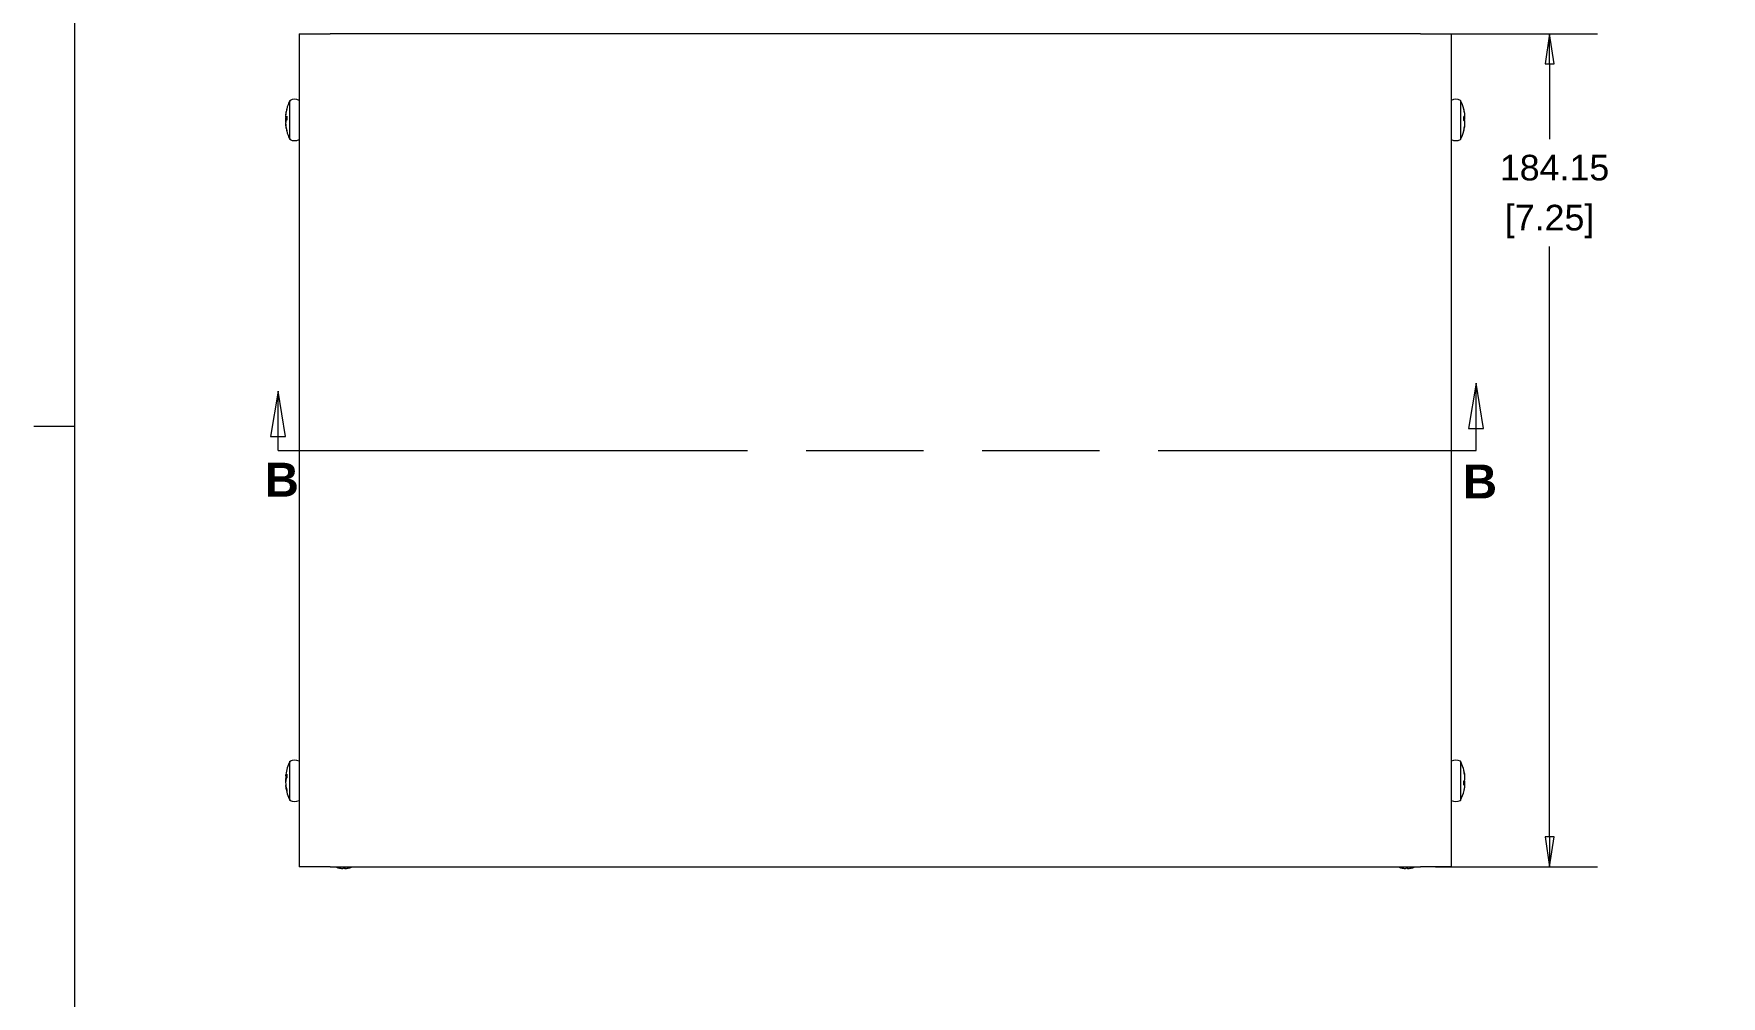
# Model space of a CAD drawing. Header units: millimetres. Extents: x 12 to 919, y 12 to 708.
# Drawn here: x 12.1 to 385.4, y 233.9 to 446.6 of the extents above; entities that cross this region are included whole.
import ezdxf

# ---------------------------------------------------------------- set-up
doc = ezdxf.new("R2010")
doc.units = ezdxf.units.MM
doc.header["$LTSCALE"] = 3.333333
doc.linetypes.add('DOUBLE_DASH_CHAIN', pattern=[1.2403, 0.6614, -0.0827, 0.1654, -0.0827, 0.1654, -0.0827])
doc.layers.get('0').update_dxf_attribs({"lineweight": 25})
for name, color, linetype, lineweight in [('Dimension (ANSI)', 7, 'Continuous', 9), ('Section Line (ANSI)', 7, 'DOUBLE_DASH_CHAIN', 9), ('Sketch Geometry (ANSI)', 7, 'Continuous', 9), ('Visible (ANSI)', 7, 'Continuous', 9)]:
    doc.layers.add(name, color=color, linetype=linetype, lineweight=lineweight)
doc.styles.add('Label Text (ANSI)', font='arialbd.ttf')
doc.styles.add('Note Text (ANSI)', font='arial.ttf')
doc.dimstyles.new('Default - mm_inch (ANSI)', dxfattribs={"dimscale": 3.333333, "dimtxt": 1.7, "dimasz": 2, "dimexe": 3.175, "dimexo": 1, "dimgap": 0.8, "dimtad": 0, "dimtih": 1, "dimtoh": 1, "dimrnd": 1e-08, "dimzin": 4, "dimdsep": 46, "dimtxsty": 'Note Text (ANSI)', "dimblk": 'Filled-1', "dimcen": 0.09, "dimdle": 10, "dimclrd": 256, "dimclre": 256, "dimclrt": 256, "dimadec": 1, "dimazin": 0, "dimtfac": 1.176471, "dimtofl": 0, "dimtmove": 0, "dimatfit": 3, "dimfxl": 0, "dimtolj": 1, "dimtzin": 0, "dimlwd": -1, "dimlwe": -1, "dimarcsym": 0})

# ---------------------------------------------------------------- blocks, each defined once
blk = doc.blocks.new('Borders Default Border')
at = {"layer": 'Sketch Geometry (ANSI)'}
blk.add_line((6.35, 107.95), (3.63, 107.95), dxfattribs=at)
at = {"layer": 'Sketch Geometry (ANSI)', "flags": 128}
blk.add_lwpolyline([(6.35, 6.35), (6.35, 209.55), (273.05, 209.55), (273.05, 6.35), (6.35, 6.35)], dxfattribs=at)
blk = doc.blocks.new('2dTransSection0')
at = {"layer": 'Section Line (ANSI)', "linetype": 'Continuous'}
for p, q in [((19.85, 110.29), (19.35, 107.29)), ((19.85, 107.29), (19.85, 110.29)), ((20.35, 107.29), (19.85, 110.29)), ((99.34, 110.82), (98.84, 107.82)), ((99.34, 107.82), (99.34, 110.82)), ((99.84, 107.82), (99.34, 110.82)), ((98.84, 107.82), (99.84, 107.82)), ((99.34, 106.36), (99.34, 107.82)), ((19.35, 107.29), (20.35, 107.29)), ((19.85, 106.36), (19.85, 107.29)), ((19.85, 106.36), (29.27, 106.36)), ((89.92, 106.36), (99.34, 106.36))]:
    blk.add_line(p, q, dxfattribs=at)
at = {"layer": 'Section Line (ANSI)', "linetype": 'DOUBLE_DASH_CHAIN', "ltscale": 14.1237}
blk.add_line((19.85, 106.36), (99.34, 106.36), dxfattribs=at)
at = {"layer": 'Section Line (ANSI)', "linetype": 'Continuous', "flags": 128}
for points in [[(20.35, 107.29), (19.85, 110.29), (19.35, 107.29), (20.35, 107.29)], [(99.84, 107.82), (99.34, 110.82), (98.84, 107.82), (99.84, 107.82)]]:
    blk.add_lwpolyline(points, dxfattribs=at)
at = {"layer": 'Section Line (ANSI)'}
for points in [[(20.35, 107.29), (19.85, 110.29), (19.35, 107.29), (20.35, 107.29)], [(99.84, 107.82), (99.34, 110.82), (98.84, 107.82), (99.84, 107.82)]]:
    blk.add_solid(points, dxfattribs=at)
at = {"layer": 'Section Line (ANSI)', "char_height": 2.25, "attachment_point": 7, "style": 'Label Text (ANSI)'}
for insert in [(18.96, 103.29), (98.47, 103.17)]:
    blk.add_mtext('B', dxfattribs=dict(at, insert=insert))
blk = doc.blocks.new('Filled-1')
at = {"color": 0}
for p, q in [((0, 0), (-1, 0.15)), ((-1, 0.15), (-1, -0.15)), ((-1, 0), (0, 0)), ((-1, -0.15), (0, 0))]:
    blk.add_line(p, q, dxfattribs=at)
at = {"color": 0, "flags": 128}
blk.add_lwpolyline([(-1, -0.15), (0, 0), (-1, 0.15), (-1, -0.15)], dxfattribs=at)
at = {"color": 0}
blk.add_solid([(-1, -0.15), (0, 0), (-1, 0.15), (-1, -0.15)], dxfattribs=at)
blk = doc.blocks.new('*D29')
at = {"layer": 'Defpoints', "color": 0, "transparency": 16777216}
for p in [(318.83, 446.61), (318.83, 262.46), (347.4, 262.46)]:
    blk.add_point(p, dxfattribs=at)
at = {"layer": 'Dimension (ANSI)', "transparency": 16777216}
for p, q in [((322.17, 446.61), (357.99, 446.61)), ((347.4, 439.94), (347.4, 423.28)), ((347.4, 269.12), (347.4, 399.56)), ((322.17, 262.46), (357.99, 262.46))]:
    blk.add_line(p, q, dxfattribs=at)
at = {"layer": 'Dimension (ANSI)', "transparency": 16777216, "xscale": 6.666666666666667, "yscale": 6.666666666666667, "zscale": 6.666666666666667}
for p, rotation in [((347.4, 446.61), 90), ((347.4, 262.46), 270)]:
    blk.add_blockref('Filled-1', p, dxfattribs=dict(at, rotation=rotation))
at = {"layer": 'Dimension (ANSI)', "transparency": 16777216, "attachment_point": 5, "style": 'Note Text (ANSI)'}
for s, insert, char_height in [('\\A1; 184.15', (347.4, 416.98), 5.6667), ('\\A1;[7.25]', (347.4, 405.12), 5.667)]:
    blk.add_mtext(s, dxfattribs=dict(at, insert=insert, char_height=char_height))

msp = doc.modelspace()

# ---------------------------------------------------------------- linework, layer by layer
at = {"layer": 'Visible (ANSI)'}
for p, q in [((70.826, 446.607), (70.826, 262.457)), ((70.826, 446.607), (77.659, 446.607)), ((318.832, 446.607), (77.659, 446.607)), ((318.832, 446.607), (325.665, 446.607)), ((325.665, 446.607), (325.665, 262.457)), ((68.057, 429.942), (68.057, 429.94)), ((68.794, 423.229), (68.794, 431.884)), ((327.697, 431.884), (327.697, 423.229)), ((328.434, 429.939), (328.434, 429.942)), ((67.823, 428.695), (67.835, 428.693)), ((67.823, 428.233), (68.057, 428.208)), ((67.823, 427.748), (67.845, 427.748)), ((67.823, 426.621), (67.836, 426.622)), ((67.823, 426.418), (67.835, 426.42)), ((67.864, 428.256), (68.057, 428.221)), ((67.864, 427.821), (68.057, 427.789)), ((67.864, 426.133), (67.888, 426.134)), ((68.057, 428.379), (68.057, 427.481)), ((328.434, 427.445), (328.434, 428.344)), ((328.627, 428.237), (328.434, 428.202)), ((328.627, 427.843), (328.434, 427.811)), ((328.627, 427.726), (328.477, 427.702)), ((328.627, 426.137), (328.606, 426.138)), ((328.627, 426.118), (328.624, 426.118)), ((328.668, 428.247), (328.629, 428.242)), ((328.668, 426.631), (328.657, 426.633)), ((328.668, 428.168), (328.663, 428.168)), ((328.668, 426.577), (328.665, 426.578)), ((68.057, 425.318), (68.057, 425.172)), ((328.434, 425.172), (328.434, 425.306)), ((68.794, 277.179), (68.794, 285.834)), ((327.697, 285.834), (327.697, 277.179)), ((328.434, 283.694), (328.434, 283.891)), ((67.823, 282.634), (67.825, 282.634)), ((67.823, 281.878), (67.935, 281.872)), ((67.823, 281.258), (67.829, 281.258)), ((67.823, 280.413), (67.877, 280.423)), ((67.823, 280.379), (67.825, 280.38)), ((67.864, 282.548), (68.057, 282.513)), ((67.864, 282.514), (68.021, 282.519)), ((67.864, 280.466), (67.869, 280.467)), ((67.864, 280.068), (67.942, 280.077)), ((68.057, 282.949), (68.057, 282.134)), ((328.434, 280.557), (328.434, 281.444)), ((328.627, 281.325), (328.434, 281.356)), ((328.668, 280.886), (328.434, 280.909)), ((328.627, 280.735), (328.434, 280.77)), ((328.627, 282.944), (328.594, 282.941)), ((328.668, 282.48), (328.649, 282.478)), ((68.057, 279.608), (68.057, 279.206)), ((77.659, 262.457), (70.826, 262.457)), ((77.659, 262.457), (318.832, 262.457)), ((79.513, 262.252), (79.55, 262.252)), ((79.965, 262.16), (79.965, 262.166)), ((80.336, 262.125), (80.336, 262.129)), ((80.649, 262.252), (81.003, 262.252)), ((80.827, 262.16), (80.812, 262.252)), ((80.973, 262.16), (80.957, 262.252)), ((81.01, 262.125), (81.008, 262.145)), ((81.9, 262.252), (81.901, 262.252)), ((314.59, 262.252), (314.627, 262.252)), ((315.042, 262.16), (315.043, 262.166)), ((315.413, 262.125), (315.413, 262.129)), ((315.725, 262.252), (316.079, 262.252)), ((315.905, 262.16), (315.889, 262.252)), ((316.05, 262.16), (316.034, 262.252)), ((316.088, 262.125), (316.085, 262.145)), ((316.977, 262.252), (316.978, 262.252)), ((325.665, 262.457), (318.832, 262.457))]:
    msp.add_line(p, q, dxfattribs=at)
for centre, radius, start, end in [((77.266, 427.557), 9.513, 165.48168, 172.61186), ((77.266, 427.557), 9.513, 152.93992, 165.48168), ((69.81, 429.894), 2.235, 62.96431, 117.03569), ((326.681, 429.894), 2.235, 62.96431, 117.03569), ((319.225, 427.557), 9.513, 14.51832, 27.06008), ((319.225, 427.557), 9.513, 12.61205, 14.51832), ((77.266, 427.557), 9.513, 187.38814, 194.51832), ((77.266, 427.557), 9.513, 194.51832, 207.06008), ((69.81, 425.22), 2.235, 242.96431, 297.03569), ((326.681, 425.22), 2.235, 242.96431, 297.03569), ((319.225, 427.557), 9.513, 332.93992, 345.48168), ((319.225, 427.557), 9.513, 345.48168, 347.38795), ((77.266, 281.507), 9.513, 152.93992, 171.9401), ((69.81, 283.844), 2.235, 62.96431, 117.03569), ((326.681, 283.844), 2.235, 62.96431, 117.03569), ((319.225, 281.507), 9.513, 13.05662, 27.06008), ((77.266, 281.507), 9.513, 171.9401, 172.435), ((77.266, 281.507), 9.513, 187.565, 188.0599), ((77.266, 281.507), 9.513, 188.0599, 207.06008), ((69.81, 279.17), 2.235, 242.96431, 297.03569), ((326.681, 279.17), 2.235, 242.96431, 297.03569), ((319.225, 281.507), 9.513, 332.93992, 346.94338), ((80.707, 266.913), 4.811, 247.8338, 255.62922), ((80.707, 266.913), 4.811, 284.37078, 292.1662), ((315.784, 266.913), 4.811, 247.8338, 255.62922), ((315.784, 266.913), 4.811, 284.37078, 292.1662)]:
    msp.add_arc(centre, radius, start, end, dxfattribs=at)
for centre, major_axis, ratio, start_param, end_param in [((77.066, 427.376), (6.334, -7.004), 0.9722074, 3.712624, 3.8182483), ((319.425, 427.393), (5.983, 7.306), 0.9744887, 5.5561205, 5.6617448), ((319.425, 427.301), (7.434, 5.824), 0.9595384, 5.7835008, 5.8545906), ((77.172, 427.219), (-9.152, 2.539), 0.7602026, 0.109639, 0.176955), ((77.172, 427.072), (-9.325, 1.803), 0.4046085, 0.0251524, 0.0472347), ((77.172, 427.027), (-9.352, 1.656), 0.0883531, 6.2368248, 6.2679671), ((77.172, 427.061), (-9.333, 1.764), 0.3548802, 0.0978406, 0.1651566), ((77.172, 427.365), (-8.531, 4.174), 0.9186438, 0.370434, 0.391584), ((77.172, 427.146), (-9.259, 2.115), 0.6260497, 0.1729005, 0.2402166), ((77.172, 427.604), (4.307, 8.465), 0.9808364, 1.9873269, 2.0184692), ((77.172, 427.775), (-8.728, -3.746), 0.897852, 5.8258542, 5.8845245), ((77.172, 427.338), (-8.728, 3.746), 0.897852, 0.3986608, 0.4207431), ((77.172, 427.509), (4.307, -8.465), 0.9808364, 4.2647161, 4.2958584), ((77.172, 427.967), (-9.259, -2.115), 0.6260497, 6.0429687, 6.1102848), ((77.172, 427.748), (-8.531, -4.174), 0.9186438, 5.8916013, 5.9589174), ((77.172, 428.053), (-9.333, -1.764), 0.3548802, 6.1641947, 6.1853447), ((77.172, 427.895), (-9.152, -2.539), 0.7602026, 6.1062303, 6.1735463), ((77.172, 428.041), (-9.325, -1.803), 0.4046085, 6.2359506, 6.2946209), ((77.066, 426.437), (-9.296, 1.66), 0.1570322, 6.0606936, 6.1663179), ((77.066, 426.437), (-9.296, 1.66), 0.1570322, 0.1729485, 0.2785727), ((77.066, 428.676), (-9.296, -1.66), 0.1570322, 6.0046126, 6.1102368), ((77.066, 427.376), (6.334, -7.004), 0.9722074, 4.1080642, 4.2136884), ((77.066, 427.738), (6.334, 7.004), 0.9722074, 2.464937, 2.5705613), ((319.425, 426.434), (9.297, 1.657), 0.1421905, 0.1195758, 0.2252001), ((319.425, 426.434), (9.297, 1.657), 0.1421905, 6.007321, 6.1129453), ((319.425, 428.662), (9.292, -1.682), 0.2216584, 0.1850001, 0.2906243), ((319.425, 428.679), (9.297, -1.657), 0.1421905, 0.17024, 0.2758643), ((319.425, 427.393), (5.983, 7.306), 0.9744887, 5.1606804, 5.2663046), ((319.425, 427.72), (5.983, -7.306), 0.9744887, 0.6214406, 0.7270648), ((319.425, 427.812), (7.434, -5.824), 0.9595384, 0.3940602, 0.4996845), ((319.425, 426.452), (9.292, 1.682), 0.2216584, 6.0270954, 6.0981852), ((319.319, 427.192), (9.199, 2.365), 0.716661, 6.1318469, 6.1991629), ((319.319, 427.225), (9.14, 2.583), 0.7696598, 6.0998472, 6.1671633), ((319.319, 427.064), (9.331, 1.774), 0.3688457, 6.1149819, 6.1822979), ((319.319, 427.141), (9.265, 2.09), 0.614386, 6.047272, 6.1145881), ((319.319, 427.17), (9.231, 2.237), 0.6754579, 6.0227838, 6.0900999), ((319.319, 427.944), (9.231, -2.237), 0.6754579, 0.1930854, 0.2604015), ((319.319, 427.972), (9.265, -2.09), 0.614386, 0.1685972, 0.2359133), ((319.319, 427.756), (8.593, -4.046), 0.913126, 0.3078291, 0.3751452), ((319.319, 427.888), (9.14, -2.583), 0.7696598, 0.116022, 0.1833381), ((319.319, 427.921), (9.199, -2.365), 0.716661, 0.0840224, 0.1513385), ((319.319, 427.358), (8.593, 4.046), 0.913126, 5.9080401, 5.927068), ((319.319, 428.05), (9.331, -1.774), 0.3688457, 0.1008874, 0.1199153), ((319.319, 427.049), (9.34, 1.725), 0.2926893, 6.1931133, 6.1983274), ((319.319, 427.399), (-8.168, -4.846), 0.9403081, 2.6635859, 2.6688), ((319.319, 427.715), (-8.168, 4.846), 0.9403081, 3.6143853, 3.6195994), ((319.319, 428.064), (9.34, -1.725), 0.2926893, 0.0848579, 0.0900721), ((319.425, 281.262), (-7.318, -5.968), 0.9615172, 2.6214652, 2.7270895), ((319.425, 281.752), (-7.318, 5.968), 0.9615172, 3.9515359, 4.0571602), ((77.172, 281.063), (-9.292, 1.964), 0.5431199, 0.0367765, 0.0834444), ((77.172, 281.034), (-9.317, 1.846), 0.4490901, 0.0201673, 0.057884), ((77.172, 280.976), (-9.353, 1.653), 0.0697999, 0.0431971, 0.1105132), ((77.172, 281.469), (-3.542, 8.812), 0.982331, 1.0842164, 1.1515325), ((77.172, 281.213), (-9.047, 2.892), 0.8215029, 0.2877113, 0.3343793), ((77.172, 281.528), (-2.086, -9.266), 0.9840315, 4.8993923, 4.9064456), ((77.172, 281.264), (-8.859, 3.425), 0.8764499, 0.3576058, 0.3953224), ((77.172, 281.8), (-9.047, -2.892), 0.8215029, 5.928158, 5.995474), ((77.172, 281.749), (-8.859, -3.425), 0.8764499, 5.8962702, 5.9255795), ((77.172, 281.486), (-2.086, 9.266), 0.9840315, 1.3767397, 1.383793), ((77.172, 281.544), (-3.542, -8.812), 0.982331, 5.1316528, 5.1989689), ((77.172, 282.037), (-9.353, -1.653), 0.0697999, 6.1726721, 6.2399882), ((77.172, 281.95), (-9.292, -1.964), 0.5431199, 6.1997409, 6.2670569), ((77.172, 281.98), (-9.317, -1.846), 0.4490901, 6.2253013, 6.2546106), ((77.172, 282.038), (-9.353, -1.651), 0.039094, 0.0239604, 0.0310137), ((77.066, 280.489), (-9.266, 1.821), 0.4353056, 6.1180145, 6.2236388), ((77.066, 282.008), (8.771, 3.499), 0.8833772, 2.6540319, 2.6578834), ((77.066, 282.524), (-9.266, -1.821), 0.4353056, 5.9472917, 6.0529159), ((77.066, 281.005), (8.771, -3.499), 0.8833772, 3.625302, 3.7309262), ((77.066, 282.008), (-8.771, -3.499), 0.8833772, 6.0892919, 6.1949161), ((319.425, 280.399), (9.293, 1.678), 0.2129108, 5.9942208, 6.099845), ((319.425, 282.614), (9.293, -1.678), 0.2129108, 6.0710855, 6.1767097), ((319.425, 282.614), (9.293, -1.678), 0.2129108, 0.1833403, 0.262508), ((319.425, 281.752), (-7.318, 5.968), 0.9615172, 3.5825523, 3.6617201), ((319.319, 281.146), (9.193, 2.387), 0.7227826, 6.1285657, 6.1958818), ((319.319, 281.344), (8.229, 4.743), 0.9376036, 5.8185429, 5.885859), ((319.319, 281.117), (9.235, 2.219), 0.6689033, 6.0256688, 6.0929849), ((319.319, 281.897), (9.235, -2.219), 0.6689033, 0.1902004, 0.2575165), ((319.319, 282.013), (9.339, -1.73), 0.3012405, 0.0865923, 0.1539084), ((319.319, 281.868), (9.193, -2.387), 0.7227826, 0.0873035, 0.1546196), ((319.319, 281.001), (9.339, 1.73), 0.3012405, 6.1671342, 6.196593), ((319.319, 281.669), (8.229, -4.743), 0.9376036, 0.4351836, 0.4646424), ((80.77, 266.803), (-4.142, -2.365), 0.9798051, 0.7930342, 0.8904017), ((80.644, 266.803), (4.142, -2.365), 0.9798051, 4.9897975, 5.087165), ((80.878, 266.842), (-1.82, -4.435), 0.8892822, 0.2206363, 0.3071291), ((80.803, 266.842), (2.838, 3.864), 0.9560125, 3.624505, 3.7109978), ((81.094, 266.842), (-0.857, -4.717), 0.2364029, 0.085731, 0.0974476), ((81.067, 266.842), (-0.919, -4.706), 0.4231116, 0.1252505, 0.2117432), ((81.328, 266.803), (-0.832, -4.696), 0.0991376, 0.1703774, 0.2677449), ((80.086, 266.803), (0.832, -4.696), 0.0991376, 6.0154404, 6.1128079), ((80.347, 266.842), (0.919, -4.706), 0.4231116, 6.0714421, 6.1579349), ((80.086, 266.803), (0.832, -4.696), 0.0991376, 0.1352412, 0.2326087), ((80.32, 266.842), (0.857, -4.717), 0.2364029, 6.1109615, 6.1974543), ((80.611, 266.842), (-2.838, 3.864), 0.9560125, 2.5721875, 2.5839041), ((80.536, 266.842), (1.82, -4.435), 0.8892822, 5.9760562, 6.062549), ((80.644, 266.803), (4.142, -2.365), 0.9798051, 5.3927836, 5.4901511), ((315.846, 266.803), (-4.15, -2.351), 0.9798837, 0.7964963, 0.8938637), ((315.722, 266.803), (4.15, -2.351), 0.9798837, 4.9863355, 5.0837029), ((315.955, 266.842), (-1.823, -4.434), 0.8896186, 0.2212977, 0.3077905), ((315.88, 266.842), (2.832, 3.868), 0.9558241, 3.6229027, 3.7093955), ((316.171, 266.842), (-0.857, -4.717), 0.2371635, 0.0858773, 0.0974964), ((316.144, 266.842), (-0.919, -4.706), 0.422404, 0.1250822, 0.211575), ((316.405, 266.803), (-0.832, -4.696), 0.0983581, 0.1702379, 0.2676054), ((315.163, 266.803), (0.832, -4.696), 0.0983581, 6.0155799, 6.1129474), ((315.424, 266.842), (0.919, -4.706), 0.422404, 6.0716103, 6.1581031), ((315.163, 266.803), (0.832, -4.696), 0.0983581, 0.1353807, 0.2327482), ((315.398, 266.842), (0.857, -4.717), 0.2371635, 6.1108152, 6.197308), ((315.688, 266.842), (-2.832, 3.868), 0.9558241, 2.5737898, 2.5854089), ((315.613, 266.842), (1.823, -4.434), 0.8896186, 5.9753948, 6.0618876), ((315.722, 266.803), (4.15, -2.351), 0.9798837, 5.3893216, 5.486689)]:
    msp.add_ellipse(centre, major_axis=major_axis, ratio=ratio, start_param=start_param, end_param=end_param, dxfattribs=at)

# ---------------------------------------------------------------- block references
at = {"xscale": 3.333333333333333, "yscale": 3.333333333333333, "zscale": 3.333333333333333}
msp.add_blockref('Borders Default Border', (0, 0), dxfattribs=at)
at = {"layer": 'Section Line (ANSI)', "xscale": 3.333333333333333, "yscale": 3.333333333333333, "zscale": 3.333333333333333}
msp.add_blockref('2dTransSection0', (0, 0), dxfattribs=at)

# ---------------------------------------------------------------- dimensions: what is measured, and where the dimension line sits
at = {"layer": 'Dimension (ANSI)'}
dim = msp.add_linear_dim(base=(347.404, 262.457), p1=(318.832, 446.607), p2=(318.832, 262.457), angle=90, text=' <>\\X[7.25]', dimstyle='Default - mm_inch (ANSI)', override={"dimgap": 0.8, "dimdec": 2, "dimpost": '\\X', "dimtol": 0, "dimlim": 0, "dimtp": 0, "dimtm": 0, "dimtdec": 2, "dimatfit": 1}, dxfattribs=at)
dim.commit()
dim.dimension.update_dxf_attribs({"geometry": '*D29', "text_midpoint": (347.404, 411.418), "dimtype": 160})

doc.saveas('drawing.dxf')
